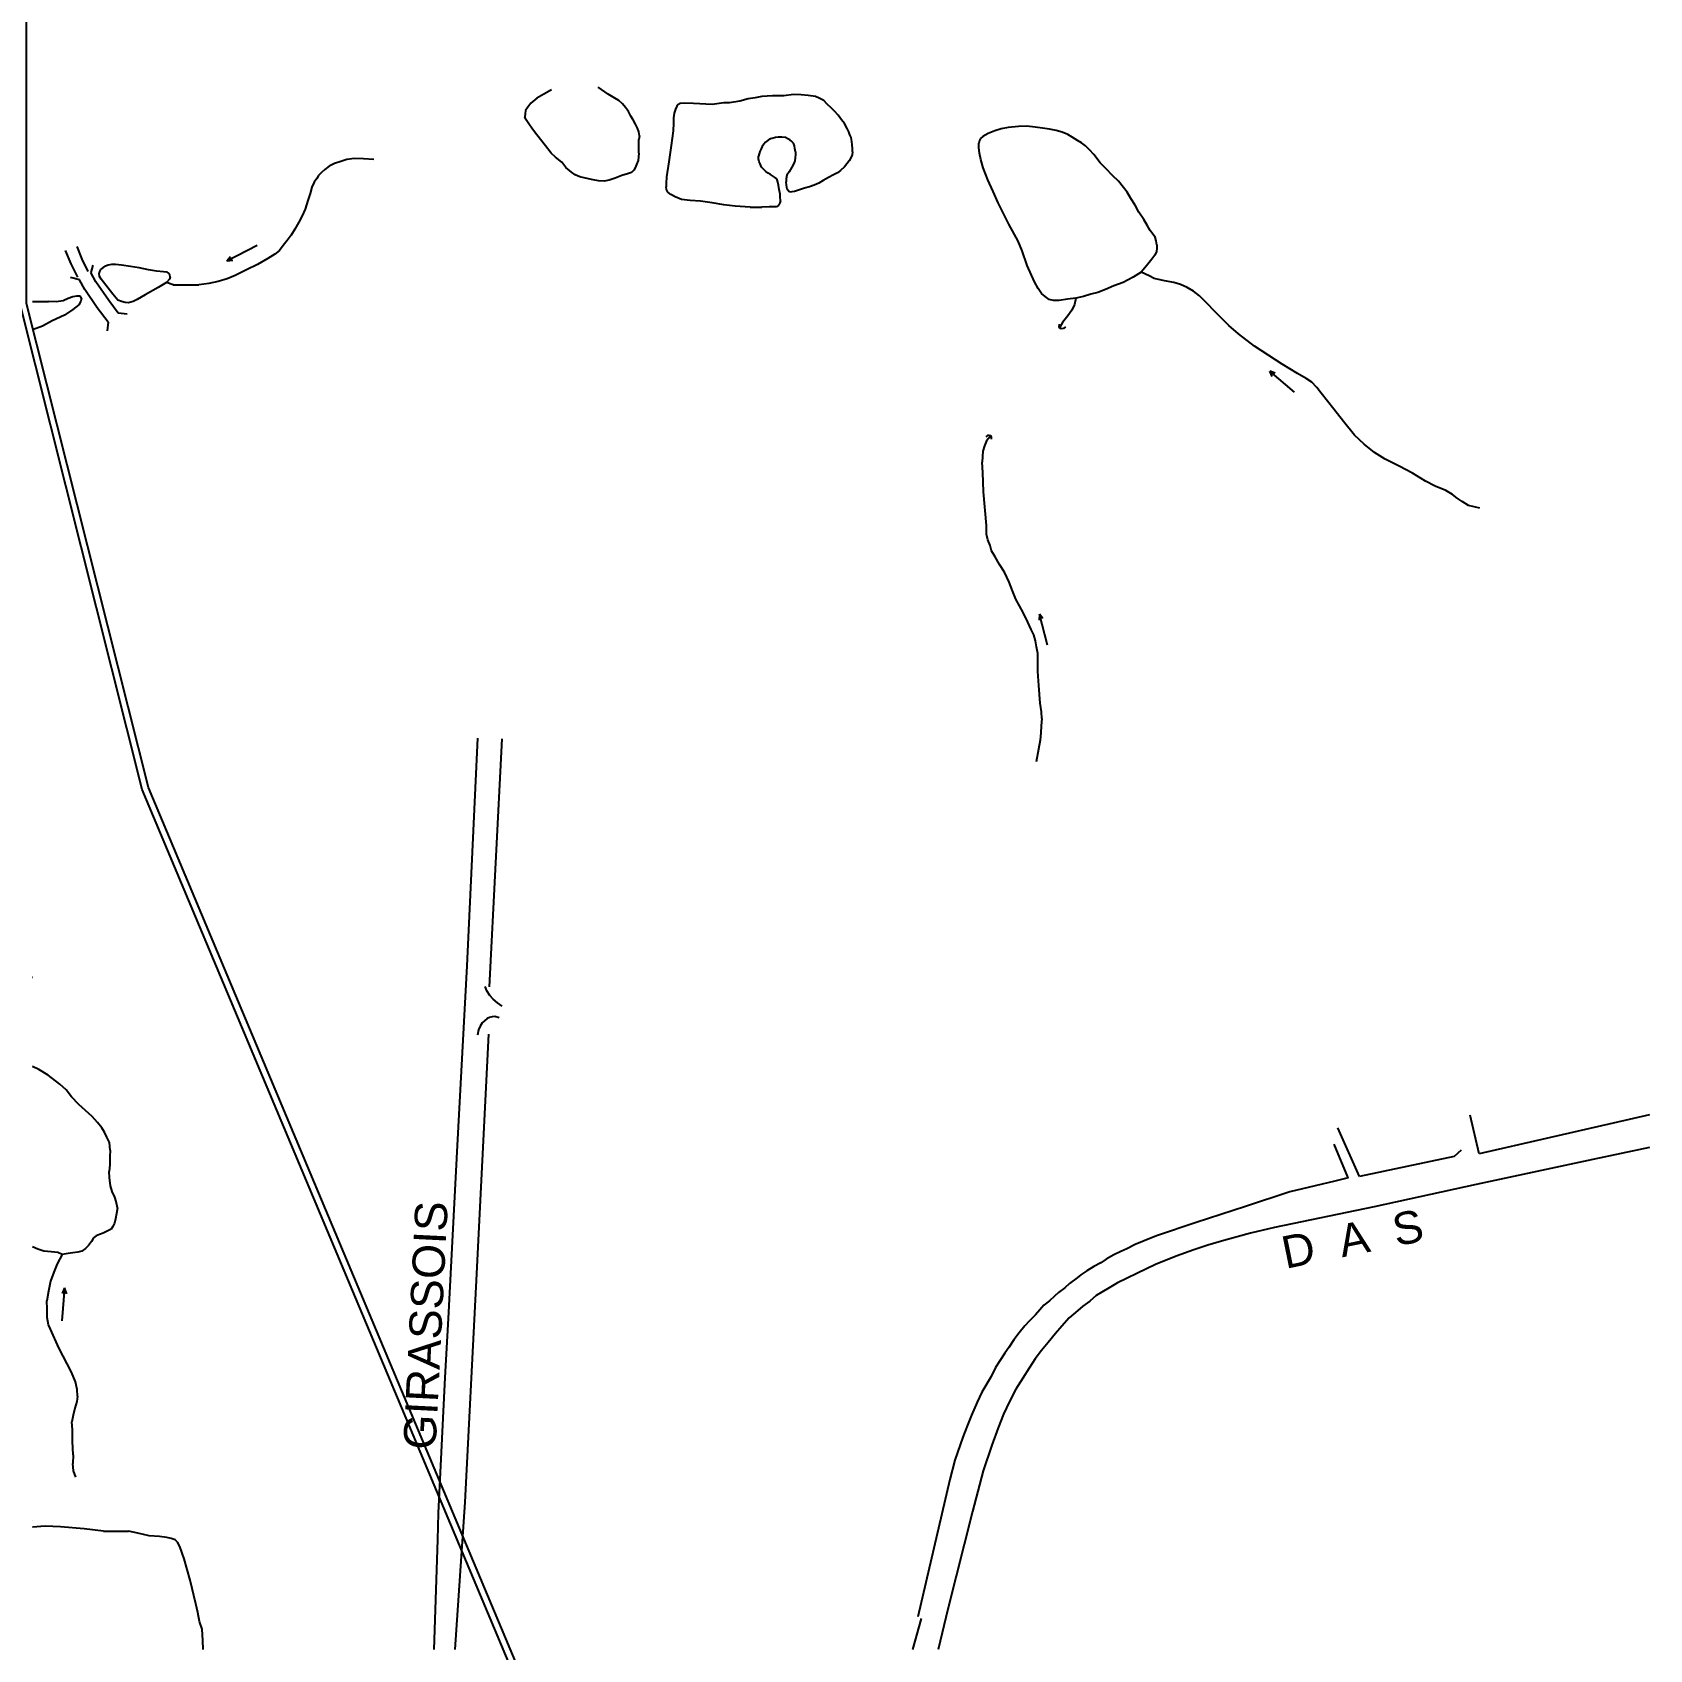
# Model space of a CAD drawing. Header units: millimetres. Extents: x 583 to 26013, y 350 to 21391.
# Drawn here: x 11091 to 11591, y 15384 to 15884 of the extents above; entities that cross this region are included whole.
import ezdxf
from ezdxf.enums import TextEntityAlignment as Align

# ---------------------------------------------------------------- set-up
doc = ezdxf.new("R2010")
doc.units = ezdxf.units.MM
for name, color, linetype in [('105-QUADRAS_ESTRADAS', 80, 'Continuous'), ('110-CERCA_DE_ARAME', 10, 'Continuous'), ('115-PONTES_E_VIADUTO', 210, 'Continuous'), ('145-', 130, 'Continuous'), ('RIOS', 140, 'Continuous')]:
    doc.layers.add(name, color=color, linetype=linetype)
doc.styles.add('EU', font='arial.ttf', dxfattribs={"height": 10})

msp = doc.modelspace()

# ---------------------------------------------------------------- linework, layer by layer
at = {"layer": '105-QUADRAS_ESTRADAS', "color": 0, "linetype": 'Continuous'}
for p, q in [((11106.61551, 15813.90241), (11105.01551, 15817.80241)), ((11103.21551, 15812.40241), (11101.41551, 15816.50241)), ((11105.21551, 15808.30241), (11103.21551, 15812.40241)), ((11108.41551, 15810.10241), (11106.61551, 15813.90241)), ((11228.81551, 15665.80241), (11225.51551, 15595.40241)), ((11236.31551, 15665.60241), (11232.41551, 15588.90241)), ((11231.61551, 15587.70241), (11231.11551, 15589.00241)), ((11232.61551, 15586.20241), (11231.61551, 15587.70241)), ((11233.61551, 15585.10241), (11232.61551, 15586.20241)), ((11234.91551, 15583.90241), (11233.61551, 15585.10241)), ((11236.41551, 15582.90241), (11234.91551, 15583.90241)), ((11229.61551, 15576.70241), (11229.11551, 15575.60241)), ((11230.21551, 15577.80241), (11229.61551, 15576.70241)), ((11230.91551, 15578.40241), (11230.21551, 15577.80241)), ((11231.71551, 15579.10241), (11230.91551, 15578.40241)), ((11232.51551, 15579.40241), (11231.71551, 15579.10241)), ((11233.31551, 15579.60241), (11232.51551, 15579.40241)), ((11234.11551, 15579.70241), (11233.31551, 15579.60241)), ((11235.51551, 15579.30241), (11234.11551, 15579.70241)), ((11232.21551, 15574.30241), (11228.21551, 15496.10241)), ((11229.11551, 15575.60241), (11228.81551, 15573.90241)), ((11538.41551, 15537.20241), (11535.61551, 15549.20241)), ((11579.81551, 15546.70241), (11538.41551, 15537.20241)), ((11591.11551, 15549.30241), (11579.81551, 15546.70241)), ((11501.41551, 15530.20241), (11494.71551, 15545.30241)), ((11497.91551, 15529.80241), (11493.61551, 15540.20241)), ((11532.81551, 15538.40241), (11530.71551, 15536.40241)), ((11591.11551, 15539.20241), (11573.51551, 15535.50241)), ((11530.71551, 15536.40241), (11501.41551, 15530.20241)), ((11573.51551, 15535.50241), (11537.51551, 15527.80241)), ((11487.71551, 15527.40241), (11479.91551, 15525.50241)), ((11493.81551, 15528.80241), (11487.71551, 15527.40241)), ((11497.91551, 15529.80241), (11493.81551, 15528.80241)), ((11537.51551, 15527.80241), (11505.91551, 15520.90241)), ((11479.91551, 15525.50241), (11466.21551, 15521.00241)), ((11466.21551, 15521.00241), (11450.91551, 15516.00241)), ((11505.91551, 15520.90241), (11475.11551, 15514.50241)), ((11438.71551, 15511.90241), (11434.81551, 15510.40241)), ((11450.91551, 15516.00241), (11438.71551, 15511.90241)), ((11467.71551, 15512.70241), (11459.51551, 15510.50241)), ((11475.11551, 15514.50241), (11467.71551, 15512.70241)), ((11427.61551, 15507.10241), (11425.51551, 15506.00241)), ((11429.51551, 15507.90241), (11427.61551, 15507.10241)), ((11432.11551, 15509.20241), (11429.51551, 15507.90241)), ((11434.81551, 15510.40241), (11432.11551, 15509.20241)), ((11450.21551, 15507.60241), (11444.71551, 15505.60241)), ((11454.51551, 15509.00241), (11450.21551, 15507.60241)), ((11459.51551, 15510.50241), (11454.51551, 15509.00241)), ((11419.31551, 15502.40241), (11417.11551, 15501.10241)), ((11421.41551, 15503.60241), (11419.31551, 15502.40241)), ((11423.11551, 15504.70241), (11421.41551, 15503.60241)), ((11425.51551, 15506.00241), (11423.11551, 15504.70241)), ((11438.31551, 15503.00241), (11432.81551, 15500.40241)), ((11444.71551, 15505.60241), (11438.31551, 15503.00241)), ((11411.81551, 15497.20241), (11410.31551, 15495.80241)), ((11414.11551, 15498.90241), (11411.81551, 15497.20241)), ((11415.31551, 15499.80241), (11414.11551, 15498.90241)), ((11417.11551, 15501.10241), (11415.31551, 15499.80241)), ((11426.61551, 15497.40241), (11424.01551, 15495.80241)), ((11429.41551, 15498.70241), (11426.61551, 15497.40241)), ((11432.81551, 15500.40241), (11429.41551, 15498.70241)), ((11228.21551, 15496.10241), (11224.81551, 15429.60241)), ((11405.61551, 15491.80241), (11403.81551, 15490.50241)), ((11407.11551, 15493.20241), (11405.61551, 15491.80241)), ((11408.41551, 15494.40241), (11407.11551, 15493.20241)), ((11410.31551, 15495.80241), (11408.41551, 15494.40241)), ((11418.01551, 15491.70241), (11415.91551, 15490.20241)), ((11420.01551, 15493.40241), (11418.01551, 15491.70241)), ((11421.81551, 15494.50241), (11420.01551, 15493.40241)), ((11424.01551, 15495.80241), (11421.81551, 15494.50241)), ((11401.21551, 15487.50241), (11399.41551, 15485.60241)), ((11402.61551, 15489.00241), (11401.21551, 15487.50241)), ((11403.81551, 15490.50241), (11402.61551, 15489.00241)), ((11413.61551, 15488.20241), (11411.71551, 15486.50241)), ((11415.91551, 15490.20241), (11413.61551, 15488.20241)), ((11396.21551, 15481.90241), (11394.61551, 15479.70241)), ((11398.01551, 15484.10241), (11396.21551, 15481.90241)), ((11399.41551, 15485.60241), (11398.01551, 15484.10241)), ((11407.41551, 15481.70241), (11405.21551, 15478.90241)), ((11409.41551, 15484.00241), (11407.41551, 15481.70241)), ((11411.71551, 15486.50241), (11409.41551, 15484.00241)), ((11393.01551, 15477.40241), (11391.81551, 15475.60241)), ((11394.61551, 15479.70241), (11393.01551, 15477.40241)), ((11405.21551, 15478.90241), (11403.11551, 15476.40241)), ((11390.21551, 15473.30241), (11388.91551, 15471.20241)), ((11391.81551, 15475.60241), (11390.21551, 15473.30241)), ((11401.11551, 15473.90241), (11399.31551, 15471.00241)), ((11403.11551, 15476.40241), (11401.11551, 15473.90241)), ((11387.51551, 15468.40241), (11384.71551, 15463.60241)), ((11388.91551, 15471.20241), (11387.51551, 15468.40241)), ((11397.31551, 15467.90241), (11395.21551, 15464.50241)), ((11399.31551, 15471.00241), (11397.31551, 15467.90241)), ((11384.71551, 15463.60241), (11383.21551, 15460.50241)), ((11395.21551, 15464.50241), (11393.21551, 15460.70241)), ((11383.21551, 15460.50241), (11381.51551, 15456.50241)), ((11391.41551, 15456.80241), (11389.71551, 15452.50241)), ((11393.21551, 15460.70241), (11391.41551, 15456.80241)), ((11380.21551, 15453.40241), (11378.81551, 15449.60241)), ((11381.51551, 15456.50241), (11380.21551, 15453.40241)), ((11389.71551, 15452.50241), (11387.81551, 15447.20241)), ((11378.81551, 15449.60241), (11376.31551, 15442.50241)), ((11387.81551, 15447.20241), (11385.11551, 15439.20241)), ((11376.31551, 15442.50241), (11374.81551, 15436.60241)), ((11374.81551, 15436.60241), (11364.91551, 15394.10241)), ((11385.11551, 15439.20241), (11381.81551, 15426.70241)), ((11381.81551, 15426.70241), (11374.21551, 15396.50241)), ((11216.61551, 15426.10241), (11216.41551, 15417.90241)), ((11216.41551, 15417.90241), (11215.31551, 15384.00241)), ((11374.21551, 15396.50241), (11371.21551, 15384.00241)), ((11215.31551, 15384.00241), (11215.31551, 15384.00241)), ((11371.21551, 15384.00241), (11371.21551, 15384.00241))]:
    msp.add_line(p, q, dxfattribs=at)
at = {"layer": '110-CERCA_DE_ARAME', "color": 0, "linetype": 'Continuous'}
for p, q in [((11225.51551, 15595.40241), (11222.51551, 15539.80241)), ((11222.51551, 15539.80241), (11219.71551, 15486.30241)), ((11219.71551, 15486.30241), (11218.71551, 15468.10241)), ((11218.71551, 15468.10241), (11216.61551, 15426.10241)), ((11224.81551, 15429.60241), (11221.81551, 15384.00241)), ((11091.21551, 15423.90241), (11091.21551, 15423.90241)), ((11365.91551, 15393.60241), (11363.21551, 15384.00241)), ((11221.81551, 15384.00241), (11221.81551, 15384.00241)), ((11363.21551, 15384.00241), (11363.21551, 15384.00241))]:
    msp.add_line(p, q, dxfattribs=at)
at = {"layer": '115-PONTES_E_VIADUTO', "color": 0, "linetype": 'Continuous'}
for p, q in [((11109.81551, 15812.00241), (11109.21551, 15809.70241)), ((11105.71551, 15807.50241), (11102.91551, 15808.20241)), ((11107.41551, 15804.50241), (11105.71551, 15807.50241)), ((11110.81551, 15806.90241), (11109.21551, 15809.70241)), ((11114.81551, 15801.10241), (11110.81551, 15806.90241)), ((11111.21551, 15798.80241), (11107.41551, 15804.50241)), ((11114.61551, 15794.40241), (11111.21551, 15798.80241)), ((11117.71551, 15797.20241), (11114.81551, 15801.10241)), ((11120.51551, 15796.90241), (11117.71551, 15797.20241)), ((11114.61551, 15794.40241), (11114.31551, 15791.70241))]:
    msp.add_line(p, q, dxfattribs=at)
at = {"layer": '145-', "color": 0, "linetype": 'Continuous'}
for p, q in [((11269.21551, 15864.90241), (11266.11551, 15867.00241)), ((11245.21551, 15862.10241), (11244.31551, 15860.90241)), ((11247.11551, 15863.60241), (11245.21551, 15862.10241)), ((11249.31551, 15864.90241), (11247.11551, 15863.60241)), ((11251.61551, 15866.20241), (11249.31551, 15864.90241)), ((11271.21551, 15863.70241), (11269.21551, 15864.90241)), ((11272.41551, 15862.90241), (11271.21551, 15863.70241)), ((11273.61551, 15861.90241), (11272.41551, 15862.90241)), ((11274.51551, 15860.80241), (11273.61551, 15861.90241)), ((11290.71551, 15861.60241), (11290.41551, 15861.20241)), ((11291.41551, 15862.00241), (11290.71551, 15861.60241)), ((11292.81551, 15862.10241), (11291.41551, 15862.00241)), ((11295.51551, 15862.00241), (11292.81551, 15862.10241)), ((11301.31551, 15861.70241), (11295.51551, 15862.00241)), ((11304.91551, 15862.20241), (11301.31551, 15861.70241)), ((11306.71551, 15862.20241), (11304.91551, 15862.20241)), ((11309.91551, 15862.70241), (11306.71551, 15862.20241)), ((11312.41551, 15863.40241), (11309.91551, 15862.70241)), ((11314.61551, 15863.80241), (11312.41551, 15863.40241)), ((11316.71551, 15864.20241), (11314.61551, 15863.80241)), ((11320.01551, 15864.40241), (11316.71551, 15864.20241)), ((11323.51551, 15864.40241), (11320.01551, 15864.40241)), ((11326.41551, 15864.80241), (11323.51551, 15864.40241)), ((11328.81551, 15864.70241), (11326.41551, 15864.80241)), ((11331.01551, 15864.50241), (11328.81551, 15864.70241)), ((11333.21551, 15864.20241), (11331.01551, 15864.50241)), ((11334.41551, 15863.70241), (11333.21551, 15864.20241)), ((11335.81551, 15862.90241), (11334.41551, 15863.70241)), ((11336.91551, 15861.80241), (11335.81551, 15862.90241)), ((11338.11551, 15860.70241), (11336.91551, 15861.80241)), ((11243.51551, 15858.80241), (11243.41551, 15857.90241)), ((11243.81551, 15857.00241), (11243.41551, 15857.90241)), ((11243.61551, 15859.80241), (11243.51551, 15858.80241)), ((11244.31551, 15860.90241), (11243.61551, 15859.80241)), ((11244.61551, 15855.70241), (11243.81551, 15857.00241)), ((11275.41551, 15859.50241), (11274.51551, 15860.80241)), ((11276.21551, 15858.10241), (11275.41551, 15859.50241)), ((11276.91551, 15856.90241), (11276.21551, 15858.10241)), ((11277.61551, 15855.60241), (11276.91551, 15856.90241)), ((11289.61551, 15859.00241), (11289.31551, 15857.60241)), ((11289.31551, 15857.60241), (11289.31551, 15855.90241)), ((11290.01551, 15860.20241), (11289.61551, 15859.00241)), ((11290.41551, 15861.20241), (11290.01551, 15860.20241)), ((11339.11551, 15859.60241), (11338.11551, 15860.70241)), ((11340.21551, 15858.40241), (11339.11551, 15859.60241)), ((11341.31551, 15857.00241), (11340.21551, 15858.40241)), ((11342.21551, 15855.80241), (11341.31551, 15857.00241)), ((11245.81551, 15854.10241), (11244.61551, 15855.70241)), ((11247.11551, 15852.30241), (11245.81551, 15854.10241)), ((11249.81551, 15848.90241), (11247.11551, 15852.30241)), ((11278.21551, 15854.40241), (11277.61551, 15855.60241)), ((11278.61551, 15853.20241), (11278.21551, 15854.40241)), ((11278.81551, 15852.00241), (11278.61551, 15853.20241)), ((11278.81551, 15852.00241), (11278.61551, 15850.90241)), ((11289.21551, 15853.50241), (11288.61551, 15849.00241)), ((11289.31551, 15855.90241), (11289.21551, 15853.50241)), ((11321.71551, 15851.60241), (11320.91551, 15851.50241)), ((11322.81551, 15851.60241), (11321.71551, 15851.60241)), ((11324.01551, 15851.50241), (11322.81551, 15851.60241)), ((11343.01551, 15854.30241), (11342.21551, 15855.80241)), ((11343.51551, 15853.20241), (11343.01551, 15854.30241)), ((11343.91551, 15852.30241), (11343.51551, 15853.20241)), ((11344.31551, 15851.50241), (11343.91551, 15852.30241)), ((11385.01551, 15851.80241), (11384.21551, 15851.20241)), ((11386.61551, 15852.70241), (11385.01551, 15851.80241)), ((11388.71551, 15853.50241), (11386.61551, 15852.70241)), ((11390.61551, 15854.20241), (11388.71551, 15853.50241)), ((11392.81551, 15854.60241), (11390.61551, 15854.20241)), ((11396.01551, 15854.90241), (11392.81551, 15854.60241)), ((11398.61551, 15855.00241), (11396.01551, 15854.90241)), ((11401.11551, 15854.70241), (11398.61551, 15855.00241)), ((11403.41551, 15854.40241), (11401.11551, 15854.70241)), ((11405.61551, 15854.10241), (11403.41551, 15854.40241)), ((11407.61551, 15853.70241), (11405.61551, 15854.10241)), ((11409.51551, 15853.10241), (11407.61551, 15853.70241)), ((11411.21551, 15852.40241), (11409.51551, 15853.10241)), ((11412.61551, 15851.60241), (11411.21551, 15852.40241)), ((11414.21551, 15850.60241), (11412.61551, 15851.60241)), ((11251.51551, 15846.60241), (11249.81551, 15848.90241)), ((11252.91551, 15845.40241), (11251.51551, 15846.60241)), ((11278.61551, 15846.60241), (11278.41551, 15844.40241)), ((11278.61551, 15846.60241), (11278.61551, 15850.90241)), ((11288.61551, 15849.00241), (11287.91551, 15844.00241)), ((11316.01551, 15847.20241), (11315.81551, 15846.40241)), ((11316.41551, 15848.00241), (11316.01551, 15847.20241)), ((11316.81551, 15848.70241), (11316.41551, 15848.00241)), ((11317.31551, 15849.40241), (11316.81551, 15848.70241)), ((11317.81551, 15850.00241), (11317.31551, 15849.40241)), ((11318.61551, 15850.70241), (11317.81551, 15850.00241)), ((11319.31551, 15851.10241), (11318.61551, 15850.70241)), ((11320.21551, 15851.30241), (11319.31551, 15851.10241)), ((11320.91551, 15851.50241), (11320.21551, 15851.30241)), ((11324.71551, 15851.10241), (11324.01551, 15851.50241)), ((11325.31551, 15850.80241), (11324.71551, 15851.10241)), ((11325.91551, 15850.20241), (11325.31551, 15850.80241)), ((11326.41551, 15849.70241), (11325.91551, 15850.20241)), ((11326.71551, 15848.90241), (11326.41551, 15849.70241)), ((11326.91551, 15848.10241), (11326.71551, 15848.90241)), ((11327.11551, 15847.10241), (11326.91551, 15848.10241)), ((11327.11551, 15847.10241), (11327.11551, 15846.20241)), ((11344.51551, 15850.30241), (11344.31551, 15851.50241)), ((11344.61551, 15849.20241), (11344.51551, 15850.30241)), ((11344.71551, 15848.10241), (11344.61551, 15849.20241)), ((11344.71551, 15847.10241), (11344.61551, 15846.10241)), ((11344.71551, 15847.10241), (11344.71551, 15848.10241)), ((11383.91551, 15850.60241), (11383.71551, 15849.70241)), ((11383.71551, 15848.40241), (11383.71551, 15849.70241)), ((11383.91551, 15846.60241), (11383.71551, 15848.40241)), ((11384.21551, 15851.20241), (11383.91551, 15850.60241)), ((11384.31551, 15844.70241), (11383.91551, 15846.60241)), ((11415.51551, 15849.80241), (11414.21551, 15850.60241)), ((11416.71551, 15848.90241), (11415.51551, 15849.80241)), ((11417.91551, 15847.70241), (11416.71551, 15848.90241)), ((11419.31551, 15846.20241), (11417.91551, 15847.70241)), ((11181.61551, 15841.60241), (11180.51551, 15840.70241)), ((11182.91551, 15842.60241), (11181.61551, 15841.60241)), ((11184.61551, 15843.40241), (11182.91551, 15842.60241)), ((11186.51551, 15844.10241), (11184.61551, 15843.40241)), ((11188.41551, 15844.70241), (11186.51551, 15844.10241)), ((11190.71551, 15845.00241), (11188.41551, 15844.70241)), ((11193.51551, 15844.90241), (11190.71551, 15845.00241)), ((11196.71551, 15844.70241), (11193.51551, 15844.90241)), ((11254.81551, 15843.90241), (11252.91551, 15845.40241)), ((11256.11551, 15842.20241), (11254.81551, 15843.90241)), ((11257.81551, 15840.80241), (11256.11551, 15842.20241)), ((11277.51551, 15842.10241), (11277.11551, 15841.40241)), ((11277.91551, 15843.10241), (11277.51551, 15842.10241)), ((11278.41551, 15844.40241), (11277.91551, 15843.10241)), ((11287.91551, 15844.00241), (11287.21551, 15839.30241)), ((11315.81551, 15846.40241), (11315.61551, 15845.70241)), ((11315.61551, 15844.90241), (11315.61551, 15845.70241)), ((11315.81551, 15844.00241), (11315.61551, 15844.90241)), ((11316.11551, 15843.30241), (11315.81551, 15844.00241)), ((11316.61551, 15842.30241), (11316.11551, 15843.30241)), ((11317.21551, 15841.70241), (11316.61551, 15842.30241)), ((11317.91551, 15841.00241), (11317.21551, 15841.70241)), ((11325.91551, 15842.30241), (11325.11551, 15840.90241)), ((11326.51551, 15843.40241), (11325.91551, 15842.30241)), ((11326.91551, 15844.30241), (11326.51551, 15843.40241)), ((11327.01551, 15845.20241), (11326.91551, 15844.30241)), ((11327.11551, 15846.20241), (11327.01551, 15845.20241)), ((11342.21551, 15842.40241), (11341.01551, 15841.30241)), ((11342.91551, 15843.30241), (11342.21551, 15842.40241)), ((11343.71551, 15844.30241), (11342.91551, 15843.30241)), ((11344.21551, 15845.20241), (11343.71551, 15844.30241)), ((11344.61551, 15846.10241), (11344.21551, 15845.20241)), ((11385.11551, 15842.10241), (11384.31551, 15844.70241)), ((11386.51551, 15838.40241), (11385.11551, 15842.10241)), ((11421.21551, 15843.70241), (11419.31551, 15846.20241)), ((11423.11551, 15841.80241), (11421.21551, 15843.70241)), ((11425.11551, 15839.70241), (11423.11551, 15841.80241)), ((11178.31551, 15837.70241), (11177.51551, 15836.10241)), ((11179.11551, 15838.80241), (11178.31551, 15837.70241)), ((11179.61551, 15839.70241), (11179.11551, 15838.80241)), ((11180.51551, 15840.70241), (11179.61551, 15839.70241)), ((11259.01551, 15839.90241), (11257.81551, 15840.80241)), ((11260.41551, 15839.30241), (11259.01551, 15839.90241)), ((11262.11551, 15838.90241), (11260.41551, 15839.30241)), ((11264.51551, 15838.40241), (11262.11551, 15838.90241)), ((11266.21551, 15838.10241), (11264.51551, 15838.40241)), ((11267.91551, 15838.00241), (11266.21551, 15838.10241)), ((11269.51551, 15838.30241), (11267.91551, 15838.00241)), ((11271.31551, 15838.90241), (11269.51551, 15838.30241)), ((11273.41551, 15839.70241), (11271.31551, 15838.90241)), ((11275.11551, 15840.30241), (11273.41551, 15839.70241)), ((11276.41551, 15840.70241), (11275.11551, 15840.30241)), ((11277.11551, 15841.40241), (11276.41551, 15840.70241)), ((11287.21551, 15839.30241), (11287.11551, 15837.30241)), ((11287.11551, 15837.30241), (11287.11551, 15836.20241)), ((11318.61551, 15840.50241), (11317.91551, 15841.00241)), ((11319.31551, 15840.00241), (11318.61551, 15840.50241)), ((11319.91551, 15839.60241), (11319.31551, 15840.00241)), ((11320.61551, 15839.20241), (11319.91551, 15839.60241)), ((11321.31551, 15838.70241), (11320.61551, 15839.20241)), ((11321.51551, 15838.10241), (11321.31551, 15838.70241)), ((11321.81551, 15836.80241), (11321.51551, 15838.10241)), ((11322.01551, 15835.40241), (11321.81551, 15836.80241)), ((11324.41551, 15839.80241), (11324.21551, 15838.70241)), ((11324.21551, 15838.70241), (11324.21551, 15837.80241)), ((11324.31551, 15836.70241), (11324.21551, 15837.80241)), ((11324.51551, 15835.50241), (11324.31551, 15836.70241)), ((11325.11551, 15840.90241), (11324.41551, 15839.80241)), ((11332.81551, 15836.70241), (11331.41551, 15836.20241)), ((11334.31551, 15837.40241), (11332.81551, 15836.70241)), ((11335.61551, 15838.20241), (11334.31551, 15837.40241)), ((11337.31551, 15839.10241), (11335.61551, 15838.20241)), ((11338.81551, 15839.90241), (11337.31551, 15839.10241)), ((11340.01551, 15840.60241), (11338.81551, 15839.90241)), ((11341.01551, 15841.30241), (11340.01551, 15840.60241)), ((11388.21551, 15834.80241), (11386.51551, 15838.40241)), ((11426.91551, 15838.00241), (11425.11551, 15839.70241)), ((11428.51551, 15836.00241), (11426.91551, 15838.00241)), ((11176.31551, 15832.00241), (11175.51551, 15829.30241)), ((11177.01551, 15834.20241), (11176.31551, 15832.00241)), ((11177.51551, 15836.10241), (11177.01551, 15834.20241)), ((11287.21551, 15835.40241), (11287.11551, 15836.20241)), ((11287.61551, 15834.60241), (11287.21551, 15835.40241)), ((11288.51551, 15833.90241), (11287.61551, 15834.60241)), ((11289.91551, 15833.10241), (11288.51551, 15833.90241)), ((11291.81551, 15832.30241), (11289.91551, 15833.10241)), ((11294.51551, 15832.00241), (11291.81551, 15832.30241)), ((11297.71551, 15831.80241), (11294.51551, 15832.00241)), ((11301.31551, 15831.30241), (11297.71551, 15831.80241)), ((11322.31551, 15834.00241), (11322.01551, 15835.40241)), ((11322.41551, 15832.00241), (11322.21551, 15831.30241)), ((11322.31551, 15833.00241), (11322.31551, 15834.00241)), ((11322.41551, 15832.00241), (11322.31551, 15833.00241)), ((11325.01551, 15834.80241), (11324.51551, 15835.50241)), ((11325.51551, 15834.60241), (11325.01551, 15834.80241)), ((11325.91551, 15834.70241), (11325.51551, 15834.60241)), ((11326.81551, 15834.80241), (11325.91551, 15834.70241)), ((11328.31551, 15835.30241), (11326.81551, 15834.80241)), ((11329.81551, 15835.80241), (11328.31551, 15835.30241)), ((11331.41551, 15836.20241), (11329.81551, 15835.80241)), ((11389.71551, 15831.30241), (11388.21551, 15834.80241)), ((11429.61551, 15834.60241), (11428.51551, 15836.00241)), ((11430.71551, 15832.60241), (11429.61551, 15834.60241)), ((11432.11551, 15830.60241), (11430.71551, 15832.60241)), ((11174.61551, 15827.30241), (11173.51551, 15825.30241)), ((11175.51551, 15829.30241), (11174.61551, 15827.30241)), ((11304.91551, 15830.70241), (11301.31551, 15831.30241)), ((11308.41551, 15830.30241), (11304.91551, 15830.70241)), ((11311.51551, 15830.00241), (11308.41551, 15830.30241)), ((11313.01551, 15829.90241), (11311.51551, 15830.00241)), ((11313.01551, 15829.90241), (11316.71551, 15829.90241)), ((11318.91551, 15830.10241), (11316.71551, 15829.90241)), ((11320.41551, 15830.00241), (11318.91551, 15830.10241)), ((11321.21551, 15830.10241), (11320.41551, 15830.00241)), ((11321.51551, 15830.30241), (11321.21551, 15830.10241)), ((11321.81551, 15830.50241), (11321.51551, 15830.30241)), ((11322.11551, 15830.90241), (11321.81551, 15830.50241)), ((11322.21551, 15831.30241), (11322.11551, 15830.90241)), ((11393.01551, 15824.70241), (11389.71551, 15831.30241)), ((11433.21551, 15828.40241), (11432.11551, 15830.60241)), ((11434.71551, 15826.10241), (11433.21551, 15828.40241)), ((11172.31551, 15823.10241), (11171.21551, 15821.30241)), ((11173.51551, 15825.30241), (11172.31551, 15823.10241)), ((11395.91551, 15819.40241), (11393.01551, 15824.70241)), ((11435.91551, 15824.20241), (11434.71551, 15826.10241)), ((11436.71551, 15822.70241), (11435.91551, 15824.20241)), ((11437.51551, 15821.60241), (11436.71551, 15822.70241)), ((11438.21551, 15820.70241), (11437.51551, 15821.60241)), ((11160.61551, 15818.10241), (11151.31551, 15813.30241)), ((11167.51551, 15816.60241), (11166.11551, 15815.40241)), ((11168.71551, 15818.10241), (11167.51551, 15816.60241)), ((11169.91551, 15819.60241), (11168.71551, 15818.10241)), ((11171.21551, 15821.30241), (11169.91551, 15819.60241)), ((11397.11551, 15816.40241), (11395.91551, 15819.40241)), ((11438.61551, 15819.50241), (11438.21551, 15820.70241)), ((11438.81551, 15818.30241), (11438.61551, 15819.50241)), ((11438.81551, 15817.20241), (11438.71551, 15816.20241)), ((11438.81551, 15818.30241), (11438.81551, 15817.20241)), ((11113.81551, 15811.70241), (11113.01551, 15811.30241)), ((11114.61551, 15812.00241), (11113.81551, 15811.70241)), ((11115.61551, 15812.20241), (11114.61551, 15812.00241)), ((11116.91551, 15812.20241), (11115.61551, 15812.20241)), ((11118.71551, 15812.00241), (11116.91551, 15812.20241)), ((11121.51551, 15811.60241), (11118.71551, 15812.00241)), ((11124.21551, 15811.20241), (11121.51551, 15811.60241)), ((11152.41551, 15814.60241), (11151.31551, 15813.30241)), ((11153.11551, 15813.50241), (11151.31551, 15813.30241)), ((11160.71551, 15812.20241), (11157.31551, 15810.60241)), ((11163.91551, 15814.10241), (11160.71551, 15812.20241)), ((11166.11551, 15815.40241), (11163.91551, 15814.10241)), ((11398.71551, 15811.90241), (11397.11551, 15816.40241)), ((11400.91551, 15806.90241), (11398.71551, 15811.90241)), ((11435.61551, 15811.80241), (11433.91551, 15809.90241)), ((11437.21551, 15813.90241), (11435.61551, 15811.80241)), ((11438.11551, 15815.10241), (11437.21551, 15813.90241)), ((11438.71551, 15816.20241), (11438.11551, 15815.10241)), ((11111.91551, 15810.10241), (11111.81551, 15809.50241)), ((11111.91551, 15808.50241), (11111.81551, 15809.50241)), ((11112.21551, 15810.70241), (11111.91551, 15810.10241)), ((11112.41551, 15807.70241), (11111.91551, 15808.50241)), ((11113.01551, 15811.30241), (11112.21551, 15810.70241)), ((11116.01551, 15803.00241), (11112.41551, 15807.70241)), ((11127.11551, 15810.60241), (11124.21551, 15811.20241)), ((11129.51551, 15810.20241), (11127.11551, 15810.60241)), ((11131.71551, 15810.00241), (11129.51551, 15810.20241)), ((11132.61551, 15806.70241), (11130.01551, 15805.10241)), ((11132.81551, 15809.80241), (11131.71551, 15810.00241)), ((11133.51551, 15807.70241), (11132.61551, 15806.70241)), ((11134.71551, 15805.90241), (11132.61551, 15806.70241)), ((11133.41551, 15809.40241), (11132.81551, 15809.80241)), ((11133.71551, 15809.00241), (11133.41551, 15809.40241)), ((11133.81551, 15808.40241), (11133.51551, 15807.70241)), ((11133.81551, 15808.40241), (11133.71551, 15809.00241)), ((11148.61551, 15807.00241), (11145.71551, 15806.30241)), ((11151.41551, 15807.80241), (11148.61551, 15807.00241)), ((11153.81551, 15808.80241), (11151.41551, 15807.80241)), ((11157.31551, 15810.60241), (11153.81551, 15808.80241)), ((11402.11551, 15804.80241), (11400.91551, 15806.90241)), ((11428.31551, 15806.70241), (11425.51551, 15805.60241)), ((11431.41551, 15808.30241), (11428.31551, 15806.70241)), ((11433.91551, 15809.90241), (11431.41551, 15808.30241)), ((11436.41551, 15808.70241), (11433.91551, 15809.90241)), ((11437.91551, 15807.90241), (11436.41551, 15808.70241)), ((11441.11551, 15807.20241), (11437.91551, 15807.90241)), ((11444.01551, 15806.70241), (11441.11551, 15807.20241)), ((11446.11551, 15806.00241), (11444.01551, 15806.70241)), ((11102.21551, 15801.70241), (11100.71551, 15801.00241)), ((11103.71551, 15802.20241), (11102.21551, 15801.70241)), ((11104.81551, 15802.40241), (11103.71551, 15802.20241)), ((11105.71551, 15802.40241), (11104.81551, 15802.40241)), ((11106.11551, 15802.20241), (11105.71551, 15802.40241)), ((11106.31551, 15801.70241), (11106.11551, 15802.20241)), ((11106.31551, 15801.70241), (11106.11551, 15800.90241)), ((11117.61551, 15801.20241), (11116.01551, 15803.00241)), ((11126.01551, 15802.80241), (11123.61551, 15801.40241)), ((11130.01551, 15805.10241), (11126.01551, 15802.80241)), ((11134.71551, 15805.90241), (11142.61551, 15805.90241)), ((11145.71551, 15806.30241), (11142.61551, 15805.90241)), ((11403.11551, 15803.30241), (11402.11551, 15804.80241)), ((11404.21551, 15802.30241), (11403.11551, 15803.30241)), ((11405.51551, 15801.40241), (11404.21551, 15802.30241)), ((11413.71551, 15801.80241), (11411.11551, 15801.50241)), ((11413.71551, 15801.80241), (11413.31551, 15799.90241)), ((11416.11551, 15802.30241), (11413.71551, 15801.80241)), ((11418.41551, 15803.00241), (11416.11551, 15802.30241)), ((11420.51551, 15803.60241), (11418.41551, 15803.00241)), ((11422.91551, 15804.50241), (11420.51551, 15803.60241)), ((11425.51551, 15805.60241), (11422.91551, 15804.50241)), ((11448.11551, 15805.10241), (11446.11551, 15806.00241)), ((11450.11551, 15804.00241), (11448.11551, 15805.10241)), ((11451.91551, 15802.50241), (11450.11551, 15804.00241)), ((11454.11551, 15800.40241), (11451.91551, 15802.50241)), ((11091.21551, 15800.80241), (11096.11551, 15800.80241)), ((11091.21551, 15800.70241), (11091.21551, 15800.70241)), ((11098.51551, 15800.70241), (11096.11551, 15800.80241)), ((11101.11551, 15796.60241), (11097.31551, 15794.80241)), ((11100.71551, 15801.00241), (11098.51551, 15800.70241)), ((11103.71551, 15798.30241), (11101.11551, 15796.60241)), ((11105.51551, 15799.80241), (11103.71551, 15798.30241)), ((11106.11551, 15800.90241), (11105.51551, 15799.80241)), ((11118.71551, 15800.80241), (11117.61551, 15801.20241)), ((11119.81551, 15800.50241), (11118.71551, 15800.80241)), ((11120.91551, 15800.40241), (11119.81551, 15800.50241)), ((11122.31551, 15800.80241), (11120.91551, 15800.40241)), ((11123.61551, 15801.40241), (11122.31551, 15800.80241)), ((11406.81551, 15801.10241), (11405.51551, 15801.40241)), ((11408.61551, 15801.10241), (11406.81551, 15801.10241)), ((11411.11551, 15801.50241), (11408.61551, 15801.10241)), ((11412.51551, 15798.10241), (11411.21551, 15796.30241)), ((11413.31551, 15799.90241), (11412.51551, 15798.10241)), ((11456.81551, 15797.60241), (11454.11551, 15800.40241)), ((11461.01551, 15793.40241), (11456.81551, 15797.60241)), ((11094.31551, 15793.20241), (11091.21551, 15792.00241)), ((11091.21551, 15791.80241), (11091.21551, 15791.80241)), ((11097.31551, 15794.80241), (11094.31551, 15793.20241)), ((11408.61551, 15793.80241), (11408.51551, 15793.00241)), ((11408.71551, 15792.60241), (11408.51551, 15793.00241)), ((11409.61551, 15794.30241), (11408.71551, 15792.60241)), ((11409.21551, 15792.30241), (11408.71551, 15792.60241)), ((11409.91551, 15792.40241), (11409.21551, 15792.30241)), ((11411.21551, 15796.30241), (11409.61551, 15794.30241)), ((11410.51551, 15792.90241), (11409.91551, 15792.40241)), ((11464.01551, 15790.80241), (11461.01551, 15793.40241)), ((11468.91551, 15787.00241), (11464.01551, 15790.80241)), ((11477.51551, 15781.40241), (11468.91551, 15787.00241)), ((11481.31551, 15772.70241), (11473.71551, 15779.20241)), ((11474.41551, 15777.60241), (11473.71551, 15779.20241)), ((11475.31551, 15778.60241), (11473.71551, 15779.20241)), ((11482.21551, 15778.50241), (11477.51551, 15781.40241)), ((11484.91551, 15777.00241), (11482.21551, 15778.50241)), ((11486.71551, 15775.80241), (11484.91551, 15777.00241)), ((11488.21551, 15774.20241), (11486.71551, 15775.80241)), ((11489.61551, 15772.40241), (11488.21551, 15774.20241)), ((11493.51551, 15767.50241), (11489.61551, 15772.40241)), ((11496.51551, 15763.70241), (11493.51551, 15767.50241)), ((11499.91551, 15759.50241), (11496.51551, 15763.70241)), ((11386.11551, 15757.70241), (11385.51551, 15756.20241)), ((11386.41551, 15759.40241), (11385.91551, 15758.90241)), ((11387.41551, 15759.20241), (11386.11551, 15757.70241)), ((11386.91551, 15759.40241), (11386.41551, 15759.40241)), ((11387.41551, 15759.20241), (11386.91551, 15759.40241)), ((11387.61551, 15758.90241), (11387.41551, 15759.20241)), ((11387.71551, 15758.20241), (11387.61551, 15758.90241)), ((11502.81551, 15756.70241), (11499.91551, 15759.50241)), ((11506.01551, 15754.10241), (11502.81551, 15756.70241)), ((11384.91551, 15752.90241), (11384.81551, 15751.10241)), ((11385.01551, 15754.50241), (11384.91551, 15752.90241)), ((11385.51551, 15756.20241), (11385.01551, 15754.50241)), ((11509.31551, 15752.00241), (11506.01551, 15754.10241)), ((11513.71551, 15749.90241), (11509.31551, 15752.00241)), ((11385.01551, 15747.90241), (11384.81551, 15751.10241)), ((11385.21551, 15741.90241), (11385.01551, 15747.90241)), ((11517.81551, 15747.70241), (11513.71551, 15749.90241)), ((11521.81551, 15745.20241), (11517.81551, 15747.70241)), ((11386.11551, 15731.50241), (11385.21551, 15741.90241)), ((11524.81551, 15743.70241), (11521.81551, 15745.20241)), ((11528.11551, 15742.30241), (11524.81551, 15743.70241)), ((11530.21551, 15741.10241), (11528.11551, 15742.30241)), ((11531.61551, 15740.00241), (11530.21551, 15741.10241)), ((11533.11551, 15738.90241), (11531.61551, 15740.00241)), ((11535.11551, 15737.70241), (11533.11551, 15738.90241)), ((11538.61551, 15736.90241), (11535.11551, 15737.70241)), ((11386.11551, 15728.80241), (11386.11551, 15731.50241)), ((11386.51551, 15727.10241), (11386.11551, 15728.80241)), ((11387.21551, 15725.30241), (11386.51551, 15727.10241)), ((11387.71551, 15723.70241), (11387.21551, 15725.30241)), ((11388.81551, 15721.80241), (11387.71551, 15723.70241)), ((11390.11551, 15719.50241), (11388.81551, 15721.80241)), ((11391.71551, 15717.10241), (11390.11551, 15719.50241)), ((11393.11551, 15714.00241), (11391.71551, 15717.10241)), ((11394.11551, 15711.30241), (11393.11551, 15714.00241)), ((11395.21551, 15708.70241), (11394.11551, 15711.30241)), ((11397.41551, 15704.60241), (11395.21551, 15708.70241)), ((11398.91551, 15701.60241), (11397.41551, 15704.60241)), ((11399.91551, 15699.40241), (11398.91551, 15701.60241)), ((11402.51551, 15704.10241), (11402.41551, 15702.30241)), ((11405.01551, 15694.50241), (11402.51551, 15704.10241)), ((11403.51551, 15702.80241), (11402.51551, 15704.10241)), ((11400.71551, 15697.70241), (11399.91551, 15699.40241)), ((11401.21551, 15695.90241), (11400.71551, 15697.70241)), ((11401.61551, 15694.00241), (11401.21551, 15695.90241)), ((11402.01551, 15691.90241), (11401.61551, 15694.00241)), ((11402.01551, 15686.40241), (11402.01551, 15691.90241)), ((11402.31551, 15682.10241), (11402.01551, 15686.40241)), ((11402.71551, 15676.60241), (11402.31551, 15682.10241)), ((11403.11551, 15673.90241), (11402.71551, 15676.60241)), ((11403.21551, 15671.80241), (11403.01551, 15669.60241)), ((11403.21551, 15671.80241), (11403.11551, 15673.90241)), ((11402.91551, 15667.40241), (11402.71551, 15665.10241)), ((11403.01551, 15669.60241), (11402.91551, 15667.40241)), ((11402.21551, 15662.40241), (11401.51551, 15658.50241)), ((11402.71551, 15665.10241), (11402.21551, 15662.40241)), ((11091.31551, 15591.80241), (11091.21551, 15591.80241)), ((11093.21551, 15563.30241), (11091.21551, 15564.30241)), ((11091.31551, 15564.20241), (11091.21551, 15564.20241)), ((11096.01551, 15561.60241), (11093.21551, 15563.30241)), ((11099.61551, 15558.80241), (11096.01551, 15561.60241)), ((11101.61551, 15557.00241), (11099.61551, 15558.80241)), ((11103.31551, 15554.90241), (11101.61551, 15557.00241)), ((11105.51551, 15552.50241), (11103.31551, 15554.90241)), ((11107.61551, 15550.60241), (11105.51551, 15552.50241)), ((11109.61551, 15548.80241), (11107.61551, 15550.60241)), ((11111.31551, 15546.90241), (11109.61551, 15548.80241)), ((11112.61551, 15545.30241), (11111.31551, 15546.90241)), ((11113.51551, 15543.90241), (11112.61551, 15545.30241)), ((11114.21551, 15542.40241), (11113.51551, 15543.90241)), ((11115.01551, 15540.80241), (11114.21551, 15542.40241)), ((11115.21551, 15538.40241), (11115.01551, 15540.80241)), ((11115.21551, 15538.40241), (11115.11551, 15536.30241)), ((11115.11551, 15534.00241), (11114.91551, 15531.80241)), ((11115.01551, 15529.90241), (11114.91551, 15531.80241)), ((11115.11551, 15536.30241), (11115.11551, 15534.00241)), ((11115.31551, 15527.40241), (11115.01551, 15529.90241)), ((11115.81551, 15525.60241), (11115.31551, 15527.40241)), ((11116.61551, 15523.90241), (11115.81551, 15525.60241)), ((11117.11551, 15522.50241), (11116.61551, 15523.90241)), ((11117.51551, 15520.60241), (11117.11551, 15522.50241)), ((11116.91551, 15517.20241), (11116.51551, 15515.80241)), ((11117.21551, 15518.80241), (11116.91551, 15517.20241)), ((11117.51551, 15520.60241), (11117.21551, 15518.80241)), ((11110.91551, 15511.90241), (11110.11551, 15511.30241)), ((11111.91551, 15512.30241), (11110.91551, 15511.90241)), ((11113.01551, 15512.70241), (11111.91551, 15512.30241)), ((11114.31551, 15513.30241), (11113.01551, 15512.70241)), ((11115.51551, 15514.00241), (11114.31551, 15513.30241)), ((11116.01551, 15514.80241), (11115.51551, 15514.00241)), ((11116.51551, 15515.80241), (11116.01551, 15514.80241)), ((11092.81551, 15507.80241), (11091.21551, 15508.50241)), ((11094.71551, 15507.20241), (11092.81551, 15507.80241)), ((11097.01551, 15507.00241), (11094.71551, 15507.20241)), ((11099.01551, 15506.70241), (11097.01551, 15507.00241)), ((11100.41551, 15506.10241), (11099.01551, 15506.70241)), ((11103.71551, 15506.60241), (11102.21551, 15506.40241)), ((11105.21551, 15506.80241), (11103.71551, 15506.60241)), ((11106.41551, 15507.20241), (11105.21551, 15506.80241)), ((11107.61551, 15508.00241), (11106.41551, 15507.20241)), ((11108.51551, 15508.90241), (11107.61551, 15508.00241)), ((11109.41551, 15510.10241), (11108.51551, 15508.90241)), ((11110.11551, 15511.30241), (11109.41551, 15510.10241)), ((11098.81551, 15503.20241), (11097.81551, 15500.70241)), ((11100.41551, 15506.10241), (11098.81551, 15503.20241)), ((11102.21551, 15506.40241), (11100.41551, 15506.10241)), ((11096.81551, 15497.90241), (11096.11551, 15494.80241)), ((11097.81551, 15500.70241), (11096.81551, 15497.90241)), ((11096.11551, 15494.80241), (11095.61551, 15491.80241)), ((11095.71551, 15489.30241), (11095.61551, 15491.80241)), ((11101.11551, 15495.80241), (11100.31551, 15485.60241)), ((11101.11551, 15495.80241), (11100.41551, 15494.10241)), ((11101.81551, 15494.00241), (11101.11551, 15495.80241)), ((11095.71551, 15486.60241), (11095.71551, 15489.30241)), ((11096.11551, 15484.40241), (11095.71551, 15486.60241)), ((11096.81551, 15483.00241), (11096.11551, 15484.40241)), ((11099.31551, 15477.30241), (11096.81551, 15483.00241)), ((11103.31551, 15469.70241), (11099.31551, 15477.30241)), ((11104.51551, 15466.80241), (11103.31551, 15469.70241)), ((11105.01551, 15464.40241), (11104.51551, 15466.80241)), ((11105.11551, 15462.30241), (11104.91551, 15460.70241)), ((11105.11551, 15462.30241), (11105.01551, 15464.40241)), ((11104.31551, 15458.60241), (11103.81551, 15456.40241)), ((11104.91551, 15460.70241), (11104.31551, 15458.60241)), ((11103.81551, 15456.40241), (11103.41551, 15454.40241)), ((11103.61551, 15452.00241), (11103.41551, 15454.40241)), ((11103.61551, 15448.40241), (11103.61551, 15452.00241)), ((11103.81551, 15444.20241), (11103.61551, 15448.40241)), ((11103.81551, 15444.20241), (11103.71551, 15441.50241)), ((11103.91551, 15439.20241), (11103.71551, 15441.50241)), ((11104.61551, 15437.30241), (11103.91551, 15439.20241)), ((11095.11551, 15422.10241), (11091.21551, 15421.80241)), ((11091.31551, 15421.80241), (11091.21551, 15421.80241)), ((11099.91551, 15421.90241), (11095.11551, 15422.10241)), ((11107.21551, 15421.30241), (11099.91551, 15421.90241)), ((11113.11551, 15420.60241), (11107.21551, 15421.30241)), ((11113.11551, 15420.60241), (11120.91551, 15420.60241)), ((11123.81551, 15420.00241), (11120.91551, 15420.60241)), ((11127.31551, 15419.10241), (11123.81551, 15420.00241)), ((11130.51551, 15418.90241), (11127.31551, 15419.10241)), ((11132.71551, 15418.60241), (11130.51551, 15418.90241)), ((11134.11551, 15418.30241), (11132.71551, 15418.60241)), ((11135.31551, 15417.90241), (11134.11551, 15418.30241)), ((11136.01551, 15417.20241), (11135.31551, 15417.90241)), ((11136.71551, 15415.80241), (11136.01551, 15417.20241)), ((11138.11551, 15412.00241), (11136.71551, 15415.80241)), ((11139.91551, 15405.40241), (11138.11551, 15412.00241)), ((11141.71551, 15398.10241), (11139.91551, 15405.40241)), ((11142.31551, 15395.40241), (11141.71551, 15398.10241)), ((11142.81551, 15392.70241), (11142.31551, 15395.40241)), ((11143.61551, 15390.30241), (11142.81551, 15392.70241)), ((11143.81551, 15386.80241), (11143.61551, 15390.30241)), ((11144.01551, 15384.00241), (11143.81551, 15386.80241)), ((11144.01551, 15384.00241), (11144.01551, 15384.00241))]:
    msp.add_line(p, q, dxfattribs=at)
at = {"layer": 'RIOS', "lineweight": 25, "flags": 128}
for points in [[(11271.04064, 15307.60237), (11127.0591, 15650.50506), (11089.3807, 15800.19779), (11089.3807, 15954.67732), (10978.99215, 16105.56033), (10978.99215, 16391.02514), (10550.16349, 17007.80426), (10446.07095, 17228.83117), (10308.70484, 17307.26571), (10102.27895, 17308.48178)], [(11269.1966, 15306.82808), (11125.15651, 15649.87021), (11087.3807, 15799.94995), (11087.3807, 15954.02381), (10976.99215, 16104.90683), (10976.99215, 16390.39819), (10548.4256, 17006.80032), (10444.53069, 17227.40757), (10308.16859, 17305.26883), (10102.26717, 17306.48181)]]:
    msp.add_lwpolyline(points, dxfattribs=at)

# ---------------------------------------------------------------- texts
at = {"color": 0, "linetype": 'Continuous', "lineweight": 20, "style": 'EU'}
msp.add_text('GIRASSOIS', height=10, rotation=87.1499885, dxfattribs=at).set_placement((11205.80625, 15446.09582), align=Align.TOP_LEFT)
msp.add_text('D  A  S', height=10, rotation=11.4904479, dxfattribs=at).set_placement((11478.5552, 15501.66759))

doc.saveas('drawing.dxf')
